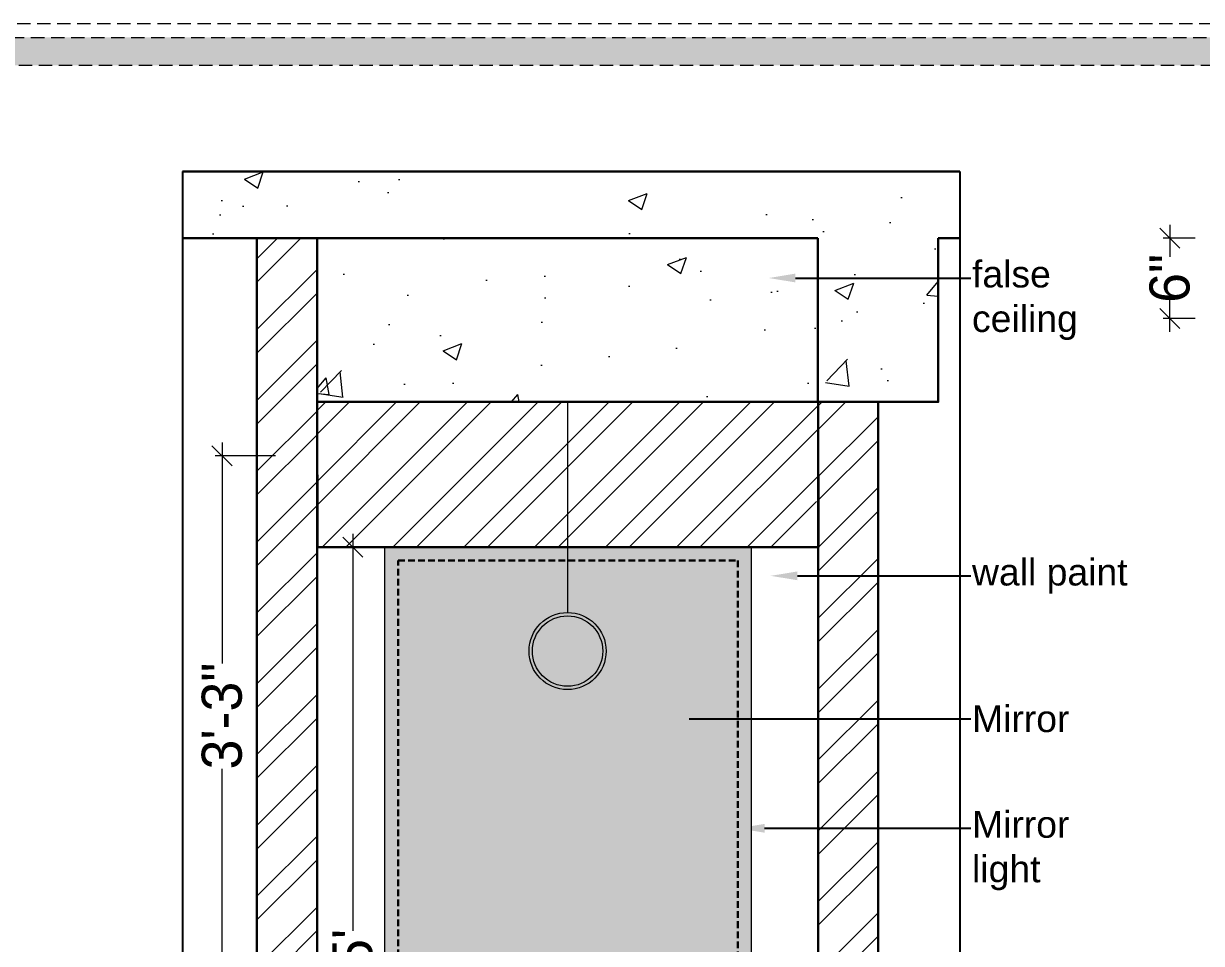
# Model space of a CAD drawing. Header units: millimetres. Extents: x 56222 to 3066687, y -650199 to -121287.
# Drawn here: x 150260.7 to 150348.8, y -183498.6 to -183429.7 of the extents above; entities that cross this region are included whole.
import ezdxf
from ezdxf import colors
from ezdxf.entities.mleader import LeaderData, LeaderLine
from ezdxf.math import Vec2, Vec3

# ---------------------------------------------------------------- set-up
doc = ezdxf.new("R2010")
doc.units = ezdxf.units.MM
doc.header["$MEASUREMENT"] = 0
doc.header["$PDMODE"] = 35
for name, pattern in [('00 . GROUND FLOOR$0$DASHED', [0.75, 0.5, -0.25]), ('DASHED', [0.75, 0.5, -0.25]), ('DASHEDX2', [1.5, 1, -0.5])]:
    doc.linetypes.add(name, pattern=pattern)
doc.layers.get('Defpoints').update_dxf_attribs({"color": 220})
doc.layers.add('AR HATCH-7', color=7, linetype='Continuous')
doc.layers.add('str coll', color=6, linetype='Continuous')
for name, color, linetype, lineweight in [('dim05', 1, 'Continuous', 13), ('Dimension', 10, 'DASHEDX2', 20), ('FURNITURE', 32, 'Continuous', 9), ('furniture dimensions', 1, 'DASHED', 0), ('FURNITURE-1', 252, 'Continuous', 13), ('GDR_FLOATING COLUMN', 3, 'Continuous', 18), ('SECTION ( SLAB PLine )', 104, 'Continuous', 30), ('wall', 7, 'Continuous', 30), ('XX~SLAB ( BEAM )~ ( DIM )', 7, 'Continuous', 9)]:
    doc.layers.add(name, color=color, linetype=linetype, lineweight=lineweight)
doc.styles.add('century g', font='GOTHIC.TTF')
doc.styles.get("Standard").update_dxf_attribs({"font": 'arial.ttf', "height": 6})
doc.dimstyles.new('Archana', dxfattribs={"dimtxt": 2, "dimasz": 0.75, "dimexe": 0.5, "dimexo": 0.5, "dimgap": 0, "dimtad": 0, "dimzin": 0, "dimdsep": 46, "dimlunit": 4, "dimtxsty": 'century g', "dimblk": 'OBLIQUE', "dimcen": 0, "dimdle": 1, "dimclrd": 256, "dimclre": 256, "dimclrt": 256, "dimadec": 0, "dimazin": 0, "dimtfac": 1, "dimtofl": 0, "dimtmove": 1, "dimatfit": 3, "dimfxl": 1, "dimfxlon": 1, "dimtolj": 1, "dimtzin": 0, "dimlwd": -1, "dimlwe": -1, "dimarcsym": 0})
pattern_1 = [(45, (2548.2448, -2552.8924), (-2.65165043, 2.65165043), []), (45, (2550.0125, -2552.8924), (-2.65165043, 2.65165043), [])]

# ---------------------------------------------------------------- blocks, each defined once
blk = doc.blocks.new('_Oblique')
at = {"layer": 'wall', "color": 0, "lineweight": -2}
blk.add_line((-0.5, -0.5), (0.5, 0.5), dxfattribs=at)
blk = doc.blocks.new('*D1429')
at = {"layer": 'Defpoints', "color": 0, "linetype": 'Continuous', "lineweight": 25, "transparency": 16777216}
for p in [(150287.716, -183468.939), (150285.311, -183529.057), (150287.716, -183529.057)]:
    blk.add_point(p, dxfattribs=at)
at = {"layer": 'furniture dimensions', "color": 5, "linetype": 'Continuous', "transparency": 16777216}
for p, q in [((150285.311, -183467.939), (150285.311, -183497.643)), ((150285.311, -183530.057), (150285.311, -183500.353)), ((150287.216, -183529.057), (150284.811, -183529.057))]:
    blk.add_line(p, q, dxfattribs=at)
at = {"layer": 'furniture dimensions', "color": 5, "linetype": 'ByBlock', "transparency": 16777216}
blk.add_line((150287.216, -183468.939), (150284.811, -183468.939), dxfattribs=at)
at = {"layer": 'furniture dimensions', "color": 5, "linetype": 'Continuous', "transparency": 16777216, "xscale": 1.5, "yscale": 1.5, "zscale": 1.5}
for p, rotation in [((150285.311, -183468.939), 90), ((150285.311, -183529.057), 270)]:
    blk.add_blockref('_Oblique', p, dxfattribs=dict(at, rotation=rotation))
at = {"layer": 'furniture dimensions', "linetype": 'Continuous', "lineweight": 0, "transparency": 16777216, "insert": (150285.311, -183498.998), "char_height": 3, "attachment_point": 5, "rotation": 90, "style": 'century g'}
blk.add_mtext("\\A1;5'", dxfattribs=at)
blk = doc.blocks.new('*D1431')
at = {"layer": 'Defpoints', "color": 0, "linetype": 'Continuous', "lineweight": 25, "transparency": 16777216}
for p in [(150348.88, -183445.808, 0.005), (150346.478, -183451.808), (150348.88, -183451.808)]:
    blk.add_point(p, dxfattribs=at)
at = {"layer": 'furniture dimensions', "color": 5, "linetype": 'Continuous', "transparency": 16777216}
for p, q in [((150346.478, -183444.808), (150346.478, -183447.195)), ((150346.478, -183452.808), (150346.478, -183450.421)), ((150348.38, -183451.808), (150345.978, -183451.808))]:
    blk.add_line(p, q, dxfattribs=at)
at = {"layer": 'furniture dimensions', "color": 5, "linetype": 'ByBlock', "transparency": 16777216}
blk.add_line((150348.38, -183445.808), (150345.978, -183445.808), dxfattribs=at)
at = {"layer": 'furniture dimensions', "color": 5, "linetype": 'Continuous', "transparency": 16777216, "xscale": 1.5, "yscale": 1.5, "zscale": 1.5}
for p, rotation in [((150346.478, -183445.808), 90), ((150346.478, -183451.808), 270)]:
    blk.add_blockref('_Oblique', p, dxfattribs=dict(at, rotation=rotation))
at = {"layer": 'furniture dimensions', "linetype": 'Continuous', "lineweight": 0, "transparency": 16777216, "insert": (150346.478, -183448.808), "char_height": 3, "attachment_point": 5, "rotation": 90, "style": 'century g'}
blk.add_mtext('\\A1;6"', dxfattribs=at)
blk = doc.blocks.new('*D1446')
at = {"layer": 'Defpoints', "color": 0, "linetype": 'Continuous', "lineweight": 25, "transparency": 16777216}
for p in [(150275.526, -183462.084), (150282.644, -183462.084, -0.041), (150282.644, -183501.057, -0.16)]:
    blk.add_point(p, dxfattribs=at)
at = {"layer": 'furniture dimensions', "color": 5, "linetype": 'Continuous', "transparency": 16777216}
for p, q in [((150275.526, -183461.084), (150275.526, -183477.626)), ((150279.526, -183462.084), (150275.026, -183462.084)), ((150275.526, -183502.057), (150275.526, -183485.515))]:
    blk.add_line(p, q, dxfattribs=at)
at = {"layer": 'furniture dimensions', "color": 5, "linetype": 'ByBlock', "transparency": 16777216}
blk.add_line((150279.525, -183501.057), (150275.026, -183501.057), dxfattribs=at)
at = {"layer": 'furniture dimensions', "color": 5, "linetype": 'Continuous', "transparency": 16777216, "xscale": 1.5, "yscale": 1.5, "zscale": 1.5}
for p, rotation in [((150275.526, -183462.084), 90), ((150275.526, -183501.057), 270)]:
    blk.add_blockref('_Oblique', p, dxfattribs=dict(at, rotation=rotation))
at = {"layer": 'furniture dimensions', "linetype": 'Continuous', "lineweight": 0, "transparency": 16777216, "insert": (150275.526, -183481.571), "char_height": 3, "attachment_point": 5, "rotation": 90, "style": 'century g'}
blk.add_mtext('\\A1;3\'-3"', dxfattribs=at)

msp = doc.modelspace()

# ---------------------------------------------------------------- hatches: boundary and pattern name
at = {"layer": 'AR HATCH-7', "lineweight": 0, "true_color": 0x939598, "transparency": 33554687}
h = msp.add_hatch(dxfattribs=at)
h.set_pattern_fill('ANSI32', color=252, scale=10)
h.set_pattern_definition(pattern_1)
h.paths.add_polyline_path([(150282.643, -183445.808), (150278.143, -183445.808), (150278.144, -183569.057), (150282.644, -183569.057)])
h = msp.add_hatch(dxfattribs=at)
h.set_pattern_fill('ANSI32', color=252, scale=10)
h.set_pattern_definition(pattern_1)
h.paths.add_polyline_path([(150324.643, -183458.06), (150320.143, -183458.06), (150320.143, -183445.808), (150320.144, -183569.057), (150324.644, -183569.057)])
at = {"layer": 'AR HATCH-7', "lineweight": 0, "transparency": 33554526}
h = msp.add_hatch(color=256, dxfattribs=at)
h.dxf.hatch_style = 1
h.set_gradient(color1=(128, 128, 255), color2=(192, 192, 192), name='HEMISPHERICAL')
h.paths.add_polyline_path([(150315.144, -183468.939), (150287.716, -183468.939), (150287.716, -183529.057), (150315.144, -183529.057)])
at = {"layer": 'Dimension', "true_color": 0xd39e00, "transparency": 33554687}
h = msp.add_hatch(color=42, dxfattribs=at)
h.paths.add_polyline_path([(150198.226, -183430.774), (150198.226, -183639.724), (150495.083, -183639.724), (150495.083, -183430.774)])
h.paths.add_polyline_path([(150200.31, -183432.857), (150493, -183432.857), (150493, -183637.641), (150200.31, -183637.641)], flags=16)
at = {"layer": 'FURNITURE-1', "lineweight": 0, "true_color": 0xc7c8ca, "transparency": 33554687}
h = msp.add_hatch(dxfattribs=at)
h.set_pattern_fill('AR-CONC', color=9, scale=2)
h.set_pattern_definition([(50, (2548.245, -2575.533), (14.34520365, -1.2550427), [1.5, -16.5]), (355, (2548.245, -2575.533), (-2.7750267, 15.0438427), [1.2, -13.2]), (100.4514445, (2549.44, -2575.637), (11.5701769, 13.7887998), [1.2748038, -14.0228422]), (46.1842, (2548.245, -2571.533), (21.3448266, -3.3103856), [2.25, -24.75]), (96.635635, (2550.023, -2571.808), (18.693239, 19.482372), [1.9122068, -21.0342752]), (351.184164, (2548.245, -2571.533), (18.693239, 19.482372), [1.8, -19.8]), (21, (2550.245, -2572.533), (11.93814104, -8.0523778), [1.5, -16.5]), (326, (2550.245, -2572.533), (4.8663066, 14.5030009), [1.2, -13.2]), (71.451445, (2551.24, -2573.204), (16.8044475, 6.45062306), [1.2748038, -14.0228422]), (37.5, (2548.2446, -2575.5326), (0.24319711, 6.65787708), [0, -13.04, 0, -13.4, 0, -13.25]), (7.5, (2548.2446, -2575.5326), (5.26139075, 7.88823424), [0, -7.64, 0, -12.74, 0, -5.05]), (327.5, (2543.7846, -2575.5326), (10.67644872, -0.45109743), [0, -5, 0, -15.6, 0, -20.7]), (317.5, (2541.785, -2575.533), (11.6637234, 2.00209965), [0, -6.5, 0, -10.36, 0, -14.7])])
h.paths.add_polyline_path([(150330.757, -183440.808), (150272.573, -183440.808), (150272.573, -183445.808), (150330.757, -183445.808)])
h = msp.add_hatch(dxfattribs=at)
h.set_pattern_fill('AR-CONC', color=9, scale=2)
h.set_pattern_definition([(50, (2070.258, -4319.043), (14.34520365, -1.2550427), [1.5, -16.5]), (355, (2070.258, -4319.043), (-2.7750267, 15.0438427), [1.2, -13.2]), (100.4514445, (2071.454, -4319.147), (11.5701769, 13.7887998), [1.2748038, -14.0228422]), (46.1842, (2070.258, -4315.043), (21.3448266, -3.3103856), [2.25, -24.75]), (96.635635, (2072.037, -4315.318), (18.693239, 19.482372), [1.9122068, -21.0342752]), (351.184164, (2070.258, -4315.043), (18.693239, 19.482372), [1.8, -19.8]), (21, (2072.258, -4316.043), (11.93814104, -8.0523778), [1.5, -16.5]), (326, (2072.258, -4316.043), (4.8663066, 14.5030009), [1.2, -13.2]), (71.451445, (2073.253, -4316.714), (16.8044475, 6.45062306), [1.2748038, -14.0228422]), (37.5, (2070.2583, -4319.0426), (0.24319711, 6.65787708), [0, -13.04, 0, -13.4, 0, -13.25]), (7.5, (2070.258, -4319.0426), (5.26139075, 7.88823424), [0, -7.64, 0, -12.74, 0, -5.05]), (327.5, (2065.7983, -4319.0426), (10.67644872, -0.45109743), [0, -5, 0, -15.6, 0, -20.7]), (317.5, (2063.798, -4319.043), (11.6637234, 2.00209965), [0, -6.5, 0, -10.36, 0, -14.7])])
h.paths.add_polyline_path([(150320.144, -183445.808), (150282.644, -183445.808), (150282.644, -183458.06), (150320.144, -183458.06)])
h = msp.add_hatch(dxfattribs=at)
h.set_pattern_fill('AR-CONC', color=9, scale=2)
h.set_pattern_definition([(50, (2001.424, -4301.664), (14.34520365, -1.2550427), [1.5, -16.5]), (355, (2001.424, -4301.664), (-2.7750267, 15.0438427), [1.2, -13.2]), (100.4514445, (2002.62, -4301.769), (11.5701769, 13.7887998), [1.2748038, -14.0228422]), (46.1842, (2001.424, -4297.664), (21.3448266, -3.3103856), [2.25, -24.75]), (96.635635, (2003.203, -4297.94), (18.693239, 19.482372), [1.9122068, -21.0342752]), (351.184164, (2001.424, -4297.664), (18.693239, 19.482372), [1.8, -19.8]), (21, (2003.424, -4298.664), (11.93814104, -8.0523778), [1.5, -16.5]), (326, (2003.424, -4298.664), (4.8663066, 14.5030009), [1.2, -13.2]), (71.451445, (2004.419, -4299.335), (16.8044475, 6.45062306), [1.2748038, -14.0228422]), (37.5, (2001.424, -4301.664), (0.24319711, 6.65787708), [0, -13.04, 0, -13.4, 0, -13.25]), (7.5, (2001.424, -4301.664), (5.26139075, 7.88823424), [0, -7.64, 0, -12.74, 0, -5.05]), (327.5, (1996.964, -4301.664), (10.67644872, -0.45109743), [0, -5, 0, -15.6, 0, -20.7]), (317.5, (1994.964, -4301.664), (11.6637234, 2.00209965), [0, -6.5, 0, -10.36, 0, -14.7])])
h.paths.add_polyline_path([(150329.144, -183445.808), (150320.143, -183445.808), (150320.143, -183458.06), (150329.144, -183458.06)])
at = {"layer": 'FURNITURE-1', "lineweight": 0, "transparency": 33554572}
h = msp.add_hatch(dxfattribs=at)
h.set_pattern_fill('ANSI32', color=6, scale=10)
h.set_pattern_definition([(45, (508.6428, -4454.5757), (-2.65165043, 2.65165043), []), (45, (510.4105, -4454.5757), (-2.65165043, 2.65165043), [])])
edge = h.paths.add_edge_path()
edge.add_line((150320.144, -183463.34), (150320.144, -183458.06))
edge.add_line((150320.144, -183458.06), (150282.644, -183458.06))
edge.add_line((150282.644, -183458.06), (150282.68, -183468.939))
edge.add_line((150282.68, -183468.939), (150320.144, -183468.939))
edge.add_arc((150352.423, -183466.14), 32.4, 175.04252, 184.95748, ccw=False)

# ---------------------------------------------------------------- linework, layer by layer
at = {"layer": 'Dimension', "color": 42, "true_color": 0xd39e00, "transparency": 33554687, "elevation": -0.041}
for points in [[(150197.185, -183429.732), (150496.125, -183429.732), (150496.125, -183640.766), (150197.185, -183640.766)], [(150198.226, -183430.774), (150495.083, -183430.774), (150495.083, -183639.724), (150198.226, -183639.724)], [(150200.31, -183432.857), (150493, -183432.857), (150493, -183637.641), (150200.31, -183637.641)]]:
    msp.add_lwpolyline(points, close=True, dxfattribs=at)
at = {"layer": 'FURNITURE', "color": 252, "lineweight": 25, "true_color": 0x939598, "transparency": 33554687}
for points, elevation in [([(150272.573, -183440.808), (150272.573, -183501.474), (150270.651, -183502.53), (150274.768, -183502.78), (150272.573, -183503.803), (150272.573, -183574.201)], -0.155), ([(150330.757, -183440.808), (150330.757, -183501.474), (150328.835, -183502.53), (150332.952, -183502.78), (150330.757, -183503.803), (150330.757, -183574.201)], -0.065)]:
    msp.add_lwpolyline(points, dxfattribs=dict(at, elevation=elevation))
at = {"layer": 'FURNITURE', "color": 18, "lineweight": 0, "true_color": 0x000000, "transparency": 33554687, "elevation": -0.04}
msp.add_lwpolyline([(150329.144, -183445.808), (150329.144, -183458.06), (150320.143, -183458.06), (150320.143, -183445.808)], dxfattribs=at)
at = {"layer": 'FURNITURE', "color": 18, "lineweight": 0, "true_color": 0x000000, "transparency": 33554687, "elevation": -0.16}
msp.add_lwpolyline([(150287.716, -183468.939), (150315.144, -183468.939), (150315.144, -183529.057), (150287.716, -183529.057)], close=True, dxfattribs=at)
at = {"layer": 'furniture dimensions', "color": 18, "linetype": 'Continuous', "lineweight": 0, "true_color": 0x000000, "transparency": 33554687}
msp.add_line((150301.394, -183458.06, -0.041), (150301.394, -183473.822, -0.041), dxfattribs=at)
msp.add_circle((150301.394, -183476.707, -0.041), 2.885, dxfattribs=at)
at = {"layer": 'furniture dimensions', "color": 3, "linetype": 'Continuous', "lineweight": 0, "transparency": 33554687}
msp.add_circle((150301.394, -183476.707, -0.041), 2.635, dxfattribs=at)
at = {"layer": 'GDR_FLOATING COLUMN', "linetype": '00 . GROUND FLOOR$0$DASHED', "lineweight": 30, "transparency": 33554687, "elevation": -0.16}
msp.add_lwpolyline([(150288.716, -183469.939), (150314.144, -183469.939), (150314.144, -183528.057), (150288.716, -183528.057)], close=True, dxfattribs=at)
at = {"layer": 'SECTION ( SLAB PLine )', "color": 1, "transparency": 33554687}
for p, q in [((150272.573, -183440.808, -0.113), (150330.757, -183440.808, -0.023)), ((150272.573, -183445.808, -0.113), (150320.143, -183445.808, -0.04)), ((150329.144, -183445.808, -0.026), (150330.757, -183445.808, -0.023)), ((150282.644, -183458.06, -0.041), (150320.144, -183458.06, -0.088))]:
    msp.add_line(p, q, dxfattribs=at)
at = {"layer": 'SECTION ( SLAB PLine )', "color": 1, "transparency": 33554687, "elevation": -0.04}
msp.add_lwpolyline([(150329.144, -183445.808), (150329.144, -183458.06), (150320.143, -183458.06), (150320.143, -183445.808)], dxfattribs=at)
at = {"layer": 'str coll', "lineweight": 30, "transparency": 33554687, "elevation": -0.041}
msp.add_lwpolyline([(150282.644, -183458.06), (150320.144, -183458.06), (150320.18, -183468.939), (150282.68, -183468.939)], close=True, dxfattribs=at)
at = {"layer": 'XX~SLAB ( BEAM )~ ( DIM )', "lineweight": 30, "transparency": 33554687, "elevation": -0.16}
for points in [[(150278.144, -183445.808), (150282.644, -183445.808), (150282.644, -183569.057), (150278.144, -183569.057)], [(150320.144, -183458.06), (150324.644, -183458.06), (150324.644, -183569.057), (150320.144, -183569.057)]]:
    msp.add_lwpolyline(points, close=True, dxfattribs=at)

# ---------------------------------------------------------------- dimensions: what is measured, and where the dimension line sits
at = {"layer": 'furniture dimensions', "color": 5, "linetype": 'Continuous', "lineweight": 0, "transparency": 33554687}
for base, p1, p2, picture, middle in [((150346.478, -183451.808, -0.16), (150348.88, -183445.808, -0.155), (150348.88, -183451.808, -0.16), '*D1431', (150346.478, -183448.808, -0.16)), ((150275.526, -183462.084), (150282.644, -183501.057, -0.16), (150282.644, -183462.084, -0.041), '*D1446', (150275.526, -183481.571)), ((150285.311, -183529.057, -0.16), (150287.716, -183468.939, -0.16), (150287.716, -183529.057, -0.16), '*D1429', (150285.311, -183498.998, -0.16))]:
    dim = msp.add_linear_dim(base=base, p1=p1, p2=p2, angle=90, dimstyle='Archana', override={"dimtxt": 3, "dimasz": 1.5, "dimdec": 0, "dimclrd": 5, "dimclre": 5, "dimfxl": 4}, dxfattribs=at)
    dim.commit()
    dim.dimension.update_dxf_attribs({"geometry": picture, "text_midpoint": middle})

# ---------------------------------------------------------------- leaders
at = {"layer": 'dim05', "color": 1, "lineweight": 0, "transparency": 33554687}
ml = msp.add_multileader_mtext('Standard', dxfattribs=at)
ml.set_content('false \\Pceiling', color=1)
ml.set_leader_properties(color=5)
ml.build(insert=Vec2(0, 0))
ml.multileader.update_dxf_attribs({"text_right_attachment_type": 6, "dogleg_length": 0.36, "arrow_head_size": 2})
ctx = ml.context
ctx.base_point, ctx.char_height, ctx.arrow_head_size, ctx.landing_gap_size, ctx.plane_origin = Vec3(150331.584, -183448.781, -0.155), 2, 2, 0.09, Vec3(150316.453, -183445.03, -0.155)
ctx.right_attachment = 6
notes = []
notes.append((ctx, [(0, (1, 1, 0), (150331.224, -183448.781, -0.155), (1, 0), 0.36, [(0, [(150316.453, -183448.781, -0.155)], 0, [])])]))
ctx.mtext.insert, ctx.mtext.width, ctx.mtext.flow_direction = Vec3(150331.674, -183447.487, -0.155), 14.68213, 5
ml = msp.add_multileader_mtext('Standard', dxfattribs=at)
ml.set_content('wall paint', color=1)
ml.set_leader_properties(color=5)
ml.build(insert=Vec2(0, 0))
ml.multileader.update_dxf_attribs({"text_right_attachment_type": 6, "dogleg_length": 0.36, "arrow_head_size": 2})
ctx = ml.context
ctx.base_point, ctx.char_height, ctx.arrow_head_size, ctx.landing_gap_size, ctx.plane_origin = Vec3(150331.584, -183471.076, -0.155), 2, 2, 0.09, Vec3(150316.453, -183471.076, -0.155)
ctx.right_attachment = 6
notes.append((ctx, [(0, (1, 1, 0), (150331.224, -183471.076, -0.155), (1, 0), 0.36, [(0, [(150316.603, -183471.076, -0.155)], 0, [])])]))
ctx.mtext.insert, ctx.mtext.width, ctx.mtext.flow_direction = Vec3(150331.674, -183469.798, -0.155), 14.68213, 5
ml = msp.add_multileader_mtext('Standard', dxfattribs=at)
ml.set_content('Mirror', color=1)
ml.set_leader_properties(color=5)
ml.build(insert=Vec2(0, 0))
ml.multileader.update_dxf_attribs({"text_right_attachment_type": 6, "dogleg_length": 0.36, "arrow_head_size": 2})
ctx = ml.context
ctx.base_point, ctx.char_height, ctx.arrow_head_size, ctx.landing_gap_size, ctx.plane_origin = Vec3(150331.584, -183481.789, -0.155), 2, 2, 0.09, Vec3(150316.453, -183481.789, -0.155)
ctx.right_attachment = 6
notes.append((ctx, [(0, (1, 1, 0), (150331.224, -183481.789, -0.155), (1, 0), 0.36, [(0, [(150308.491, -183481.789, -0.155)], 0, [])])]))
ctx.mtext.insert, ctx.mtext.width, ctx.mtext.flow_direction = Vec3(150331.674, -183480.772, -0.155), 14.68213, 5
ml = msp.add_multileader_mtext('Standard', dxfattribs=at)
ml.set_content('Mirror \\Plight', color=1)
ml.set_leader_properties(color=5)
ml.build(insert=Vec2(0, 0))
ml.multileader.update_dxf_attribs({"text_right_attachment_type": 6, "dogleg_length": 0.36, "arrow_head_size": 2})
ctx = ml.context
ctx.base_point, ctx.char_height, ctx.arrow_head_size, ctx.landing_gap_size, ctx.plane_origin = Vec3(150331.584, -183489.976, -0.155), 2, 2, 0.09, Vec3(150316.453, -183489.976, -0.155)
ctx.right_attachment = 6
notes.append((ctx, [(0, (1, 1, 0), (150331.224, -183489.976, -0.155), (1, 0), 0.36, [(0, [(150314.144, -183489.976, -0.155)], 0, [])])]))
ctx.mtext.insert, ctx.mtext.width, ctx.mtext.flow_direction = Vec3(150331.674, -183488.682, -0.155), 14.68213, 5
for ctx, leaders in notes:
    for number, flags, end, landing, length, lines in leaders:
        leader = LeaderData()
        leader.index, (leader.has_last_leader_line, leader.has_dogleg_vector, leader.attachment_direction) = number, flags
        leader.last_leader_point, leader.dogleg_vector, leader.dogleg_length = Vec3(end), Vec3(landing), length
        for number, points, colour, breaks in lines:
            line = LeaderLine()
            line.index, line.vertices, line.color, line.breaks = number, Vec3.list(points), colors.encode_raw_color(colour), breaks
            leader.lines.append(line)
        ctx.leaders.append(leader)

doc.saveas('drawing.dxf')
